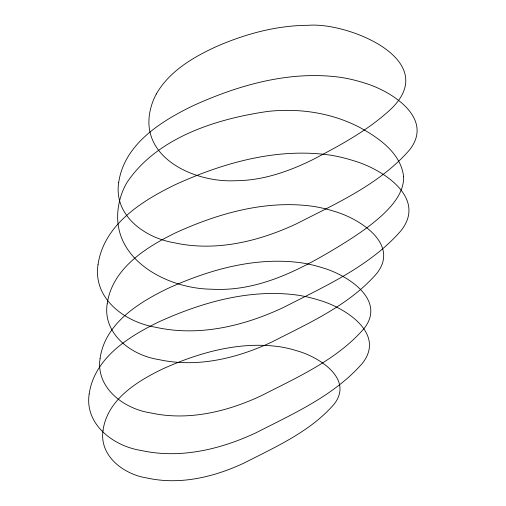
<?xml version="1.0" encoding="UTF-8"?>
<svg xmlns="http://www.w3.org/2000/svg" width="506" height="506" viewBox="0 0 506 506"><rect width="100%" height="100%" fill="white"/><g stroke="black" fill="none" stroke-linecap="round" stroke-linejoin="round"><path stroke-width="0.76" d="M156.348 93.958C169.149 71.574 192.299 57.722 215.063 47.172C244.404 34.136 276.149 25.42 308.426 25.3C348.039 22.005 442.775 60.353 390.335 109.638C367.514 130.674 339.817 145.494 312.487 159.782C288.622 171.54 262.703 180.566 235.828 180.705C194.247 182.989 136.544 156.999 151.243 106.368A110.909 79.916 10.2 0 1 156.348 93.958M403.63 176.676C404.022 192.116 393.194 204.785 382.644 214.81C368.159 228.098 351.506 238.718 334.751 248.87C302.911 267.914 268.667 285.732 231.09 288.932A110.846 79.872 10.2 0 1 211.015 289.192C166.183 288.515 109.707 258.496 118.562 206.075A125.893 90.713 10.2 0 1 122.547 191.54A124.969 90.043 10.2 0 1 127.101 182.286C157.48 137.208 216.815 118.746 268.079 111.39C299.286 108.006 331.651 112.775 359.621 127.379C378.899 137.898 400.841 153.052 403.63 176.676M98.025 264.682C92.769 299.021 125.361 322.177 155.589 327.243C198.833 336.901 243.753 326.073 283.145 307.623C324.548 286.428 370.006 266.352 401.062 230.616C427.621 197.112 380.854 168.365 353.011 160.547A113.534 81.808 10.2 0 0 329.526 155.019C276.712 147.657 223.456 162.768 175.683 184.475C142.199 200.692 103.787 224.537 98.025 264.682M89.164 394.041C84.47 424.578 113.856 446.286 141.054 450.441C180.041 459.151 220.534 449.385 256.049 432.757C293.543 413.56 334.156 395.66 362.353 363.333C386.293 333.131 344.131 307.218 319.033 300.166A102.351 73.749 10.2 0 0 297.863 295.181C250.249 288.546 202.242 302.171 159.169 321.74C128.986 336.357 94.356 357.85 89.164 394.041M100.093 358.343C95.564 387.836 123.945 408.804 150.212 412.814C187.871 421.226 226.979 411.795 261.273 395.736C297.49 377.198 336.718 359.905 363.947 328.685C387.071 299.514 346.351 274.48 322.107 267.674A98.853 71.226 10.2 0 0 301.658 262.861C255.675 256.453 209.307 269.609 167.707 288.509C138.555 302.632 105.109 323.391 100.093 358.343M107.177 303.847C102.547 333.973 131.535 355.389 158.365 359.488C196.828 368.077 236.77 358.444 271.804 342.043C308.793 323.106 348.862 305.441 376.673 273.556C400.284 243.759 358.697 218.194 333.935 211.242A100.966 72.75 10.2 0 0 313.05 206.328C266.08 199.781 218.725 213.216 176.233 232.52C146.462 246.947 112.294 268.148 107.177 303.847M118.67 182.641C113.622 215.607 144.906 237.826 173.919 242.69C215.423 251.963 258.534 241.564 296.345 223.861C336.269 203.425 379.513 184.361 409.525 149.947C435.015 117.79 390.126 90.194 363.403 82.693A108.973 78.519 10.2 0 0 340.867 77.386C290.172 70.321 239.06 84.825 193.203 105.659C161.066 121.225 124.198 144.109 118.67 182.641M103.041 430.29C99.075 456.102 123.913 474.457 146.911 477.968C179.87 485.33 214.095 477.076 244.12 463.022C275.814 446.792 310.153 431.656 333.985 404.332C354.225 378.798 318.584 356.888 297.364 350.93A86.526 62.346 10.2 0 0 279.47 346.718C239.218 341.107 198.63 352.625 162.224 369.165C136.709 381.524 107.43 399.696 103.041 430.29"/></g></svg>
